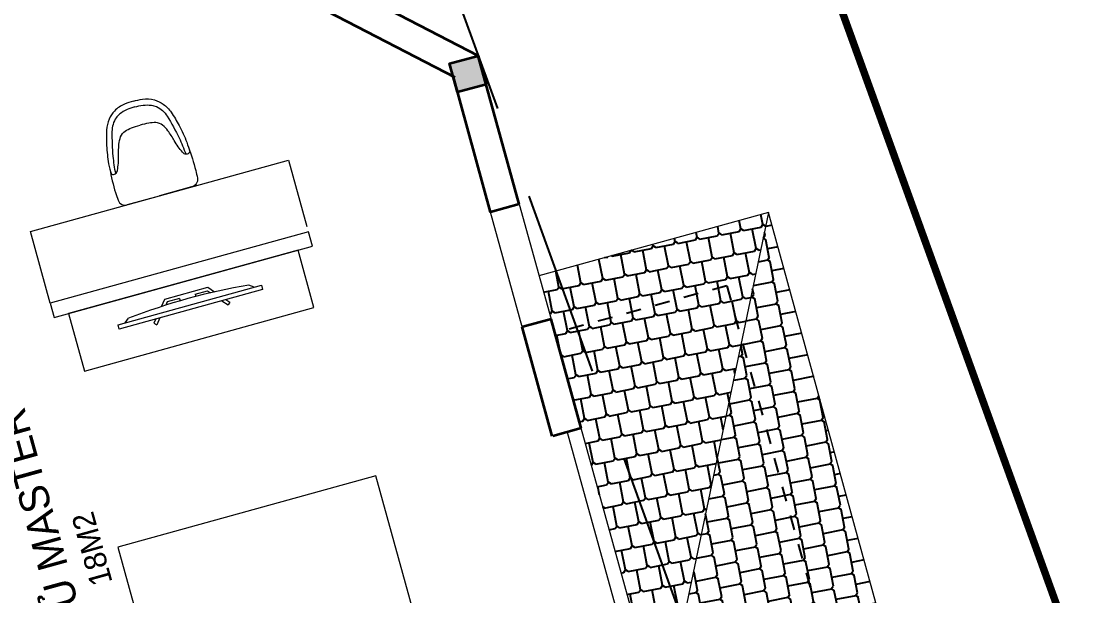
# Model space of a CAD drawing. Header units: metres. Extents: x 568332 to 569219, y 2065964 to 2066430.
# Drawn here: x 568553.8 to 568561.01, y 2066355.82 to 2066359.67 of the extents above; entities that cross this region are included whole.
import ezdxf

# ---------------------------------------------------------------- set-up
doc = ezdxf.new("R2010")
doc.units = ezdxf.units.M
doc.linetypes.add('HIDDEN', pattern=[0.375, 0.25, -0.125])
doc.layers.get('0').update_dxf_attribs({"linetype": 'CONTINUOUS'})
doc.layers.get('DEFPOINTS').update_dxf_attribs({"linetype": 'CONTINUOUS'})
for name, color, linetype, lineweight in [('-CONCRETE', 1, 'CONTINUOUS', 35), ('-DIM', 9, 'CONTINUOUS', 13), ('-DOOR', 137, 'CONTINUOUS', 9), ('-FURNITURE', 46, 'CONTINUOUS', 9), ('-LINE1', 7, 'CONTINUOUS', 18), ('-TEXT', 7, 'CONTINUOUS', 15), ('-WALL', 4, 'CONTINUOUS', 35), ('TEXT25', 2, 'CONTINUOUS', 13)]:
    doc.layers.add(name, color=color, linetype=linetype, lineweight=lineweight)
for name, color, linetype in [('-RANH GIOI LO DAT', 12, 'CONTINUOUS'), ('13. NET HATCH', 252, 'CONTINUOUS'), ('RANHGIOI', 2, 'HIDDEN')]:
    doc.layers.add(name, color=color, linetype=linetype)
doc.styles.add('T1', font='', dxfattribs={"height": 200})
doc.styles.add('vnavanth', font='', dxfattribs={"width": 0.8})
doc.styles.get('T1').set_extended_font_data('VNgeometric Light')
doc.styles.get('vnavanth').set_extended_font_data('.VnAvantH')

# ---------------------------------------------------------------- blocks, each defined once
blk = doc.blocks.new('A$C8a974c9c')
for p, q in [((1750.087982669494, 2957.416116623174), (1750.087982669657, 2642.58393779996)), ((1592.671893257969, 2800.000027211493), (1907.504072081182, 2800.000027211652)), ((1342.999452652235, 2500.000027214177), (1342.999452652119, 700.000027214177)), ((1750.087982669345, 242.5839378051005), (1750.087982669549, 557.4161166283138)), ((1592.67189325784, 400.0000272168018), (1907.504072081053, 400.0000272166017))]:
    blk.add_line(p, q)
for points in [[(1999.999452652235, 3100.000027209127), (1500.176512686827, 3100.000027209127), (1500.176512686827, 2500.000027214177), (1999.999452652235, 2500.000027214177)], [(1890.999452652235, 2360.000027214177), (1514.499452652235, 2360.000027214177), (1514.499452652148, 1642.500027214177), (1890.999452652148, 1642.500027214177)], [(1890.99945265209, 840.000027214177), (1514.49945265209, 840.000027214177), (1514.499452652148, 1557.500027214177), (1890.999452652148, 1557.500027214177)], [(1999.999452652119, 100.0000272192265), (1500.17651268671, 100.0000272192265), (1500.17651268671, 700.000027214177), (1999.999452652119, 700.000027214177)]]:
    blk.add_lwpolyline(points, close=True)
blk.add_lwpolyline([(1999.999452652235, 2500.000027214177), (-0.0005473477649502456, 2500.000027214177), (-0.0005473478813655674, 700.000027214177), (1999.999452652119, 700.000027214177), (1999.999452652235, 2500.000027214177)])
for centre, radius in [((1750.087982669561, 2800.000027211581), 157.4160894116067), ((1750.087982669561, 2800.000027211581), 82.41608941160666), ((1750.087982669432, 400.0000272166926), 157.4160894116067), ((1750.087982669432, 400.0000272166926), 82.41608941160666)]:
    blk.add_circle(centre, radius)
blk = doc.blocks.new('XR.MB.LM123$0$tvi 1')
blk.add_lwpolyline([(28.54445810673496, -2.291926648467779e-10), (28.54445810673496, -999.9999999999964), (-7.275957614183426e-12, -1000), (0, 0)], close=True)
for points in [[(28.54445810680045, -50.31958968611434), (52.37372755713295, -80.86315460130209)], [(-24.09820395050338, -235.5599978379832), (-39.09879504836863, -251.7939635238108)], [(0, -284.7849796677438), (-39.09879504836863, -251.7939635238108)], [(0, -255.9952397129928), (-24.09820395050338, -235.5599978379832)], [(69.66229681991535, -315.0836646851385), (111.1934016081432, -350.2927865858655), (111.193401608034, -649.712917566063), (69.68611289083492, -684.9110379843005)], [(89.09002233762294, -445.7449799550195), (89.09002233762294, -359.9578938602899), (70.91298945683957, -344.6203678706661)], [(89.09002233762294, -445.7449799550195), (73.49991829216015, -445.7449799550232)], [(89.09002233768115, -554.2550200447404), (89.09002233773936, -640.0421061392371), (70.91298945678864, -655.3796321293303)], [(89.09002233768115, -554.2550200447404), (73.49991829216015, -554.2550200447404)], [(0, -715.2150203320198), (-39.09879504836863, -748.2060364759491)], [(-24.09820395050338, -764.4400021620095), (-39.09879504836863, -748.2060364759491)], [(0, -744.004760287), (-24.09820395050338, -764.4400021620095)], [(28.54445810674224, -949.680410313882), (52.37372755713295, -919.1368453984578)]]:
    blk.add_lwpolyline(points)
blk.add_arc((-4025.16618952866, -499.9999999999964), 4099.025185406737, 354.1310878512652, 5.868912148527433)
blk = doc.blocks.new('A$C7D524948')
at = {"layer": '-FURNITURE'}
for points in [[(-1.862645149230957e-09, 824.9500000011176, 0.02374928999430728), (-77.15000000130385, 820, 0.1110396266945436), (-175.0999999996275, 786.1500000022352, 0.08516816991690027), (-234.9500000011176, 733.25, 0.08855014736123698), (-281.5499999988824, 649.3499999996275, 0.02790636319614463), (-315.9500000011176, 525.5999999996275, 0.02834164487538841), (-340.4000000022352, 372.8000000007451, 0.04711987010175965), (-341.0999999996275, 283.4000000003725, 0.5135274654112972), (-284.5500000007451, 299.9500000011176, 0.05957759956988055), (-242.5500000026077, 413.6500000003725, -0.03446512451505389), (-213.1500000003725, 507.4499999992549, -0.05927668371543007), (-182.7500000009313, 564.2999999988824, -0.1661460996977688), (-133.4500000011176, 600.4000000003725, -0.0525641271264061), (-75.80000000074506, 611.9500000011176, -0.02855401869774651), (-1.862645149230957e-09, 614.6500000003725, -3.543335205159532)], [(-1.862645149230957e-09, 824.9500000011176, -0.02374928999430728), (77.14999999850988, 820.0000000018626, -0.1110396266945436), (175.0999999986961, 786.1500000003725, -0.08516816991690027), (234.9499999992549, 733.25, -0.08855014736123698), (281.5499999988824, 649.3499999996275, -0.02790636319614463), (315.9500000011176, 525.5999999996275, -0.02834164487538841), (340.3999999985099, 372.8000000007451, -0.04711987010175965), (341.0999999996275, 283.4000000022352, -0.5135274654112972), (284.5500000007451, 299.9499999992549, -0.05957759956988055), (242.5499999988824, 413.6499999985099, 0.03446512451505389), (213.1499999994412, 507.4500000011176, 0.05927668371543007), (182.75, 564.3000000007451, 0.1661460996977688), (133.4499999983236, 600.4000000003725, 0.0525641271264061), (75.79999999888241, 611.9499999992549, 0.02855401869774651), (-1.862645149230957e-09, 614.6500000003725, 3.543335205159532)], [(-0.5500000007450581, 774.1500000003725, 0.1055837687742558), (-137.8000000007451, 751.3000000007451, 0.08397584501256396), (-176, 728.25, 0.1493020227225411), (-241.2000000011176, 626.1999999992549, 0.02490854660583826), (-289.25, 424.1500000003725, 0.02643887537121914), (-306.5679914960638, 278.4068524483591, -0.8863330528017872)], [(-0.5500000007450581, 774.1500000003725, -0.1055837687742558), (136.6999999992549, 751.3000000007451, -0.08397584501256396), (174.8999999985099, 728.2500000018626, -0.1493020227225411), (240.0999999986961, 626.1999999992549, -0.02490854660583826), (288.1499999975786, 424.1500000003725, -0.02643887537121914), (305.467991495505, 278.4068524483591, 0.8863330528017872)], [(-342.8562581948936, 328.1164919566363, 0.02267140514630937), (-350.039135296829, 124.5, 0.01212164544072816), (-345.6391352973878, 57.0500000026077, 0.4055082152921144), (-279.3891352973878, 0), (0, 0)], [(342.8562581939623, 328.1164919547737, -0.02267140514630937), (350.0391352958977, 124.5, -0.01212164544072816), (345.6391352955252, 57.05000000074506, -0.4055082152921144), (279.3891352964565, 0), (0, 0)]]:
    blk.add_lwpolyline(points, format="xyb", dxfattribs=at)
blk = doc.blocks.new('A$C5C575821')
at = {"layer": '-CONCRETE'}
h = blk.add_hatch(color=256, dxfattribs=at)
h.dxf.hatch_style = 1
h.paths.add_polyline_path([(-0.00237559899687767, 200.0000000000146), (-0.00237559899687767, 1.455191522836685e-11), (199.9976244010031, 1.455191522836685e-11), (199.9976244010031, 200.0000000000146)])
blk.add_lwpolyline([(-0.00237559899687767, 1.455191522836685e-11), (199.9976244010031, 1.455191522836685e-11), (199.9976244010031, 200.0000000000146), (-0.00237559899687767, 200.0000000000146)], close=True, dxfattribs=at)
blk = doc.blocks.new('M31-T3')
at = {"layer": '13. NET HATCH'}
h = blk.add_hatch(dxfattribs=at)
h.set_pattern_fill('MAIGO-12', color=256, scale=300, angle=-4.42525477613589)
h.set_pattern_definition([(355.5747452238641, (29151.1469492442, 16093.56138451595), (86.35018802819033, 143.7659383424884), [120, -30, 120, -30]), (85.5747452238641, (29137.34904416424, 16109.67404461303), (-63.2026378570765, 155.3397134280453), [135, -165]), (40.57474522386411, (29121.23638406716, 16095.87613953301), (86.35018802983315, 143.7659383452235), [21.213203436, -403.0508652]), (130.5747452238641, (29151.1469492442, 16093.56138451595), (-63.20263785827893, 155.3397134310006), [21.213203436, -403.0508652])])
h.paths.add_polyline_path([(197655.4625192586, -968839.2778757926), (196991.8264713555, -968496.9672980253), (196219.1185399211, -968098.3962751122), (195244.8229597874, -967595.8441849936), (195033.3218111358, -967481.9248599646), (195033.3218112024, -968681.7987425524)])
h.paths.add_polyline_path([(195033.3218112024, -968681.7987425524), (195033.3218112343, -969081.9453161719), (198134.1586224562, -969086.1944502889), (197655.4625192586, -968839.2778757926)])
h = blk.add_hatch(dxfattribs=at)
h.set_pattern_fill('MAIGO-12', color=256, scale=300, angle=265.5747452238641)
h.set_pattern_definition([(265.5747452238641, (29054.47098866169, 16010.77395403618), (143.7659383424884, -86.35018802819036), [120, -30, 120, -30]), (355.5747452238641, (29070.58364875879, 16024.57185911608), (155.3397134280453, 63.20263785707647), [135, -165]), (310.5747452238641, (29056.7857436788, 16040.68451921316), (143.7659383452235, -86.35018802983318), [21.213203436, -403.0508652]), (40.57474522386411, (29054.47098866169, 16010.77395403618), (155.3397134310006, 63.20263785827891), [21.213203436, -403.0508652])])
h.paths.add_polyline_path([(198136.3511300333, -967486.1959525049), (197834.4585891158, -967485.7822635646), (197736.3515055873, -967485.6478256108), (197595.2596581411, -968808.2245955534), (198134.1586224562, -969086.1944502889)])
h.paths.add_polyline_path([(197736.3515055873, -967485.6478256108), (197443.3829388043, -967485.2463653572), (195033.3218111358, -967483.7895139168), (196816.7200072914, -968406.6455093371), (197595.2596581411, -968808.2245955534)])
at = {"layer": '-DOOR'}
blk.add_lwpolyline([(197834.732652563, -967285.7824513416), (198634.731901455, -967286.8787051301), (198634.4578380079, -967486.8785173526), (197834.4585891158, -967486.7496284377)], close=True, dxfattribs=at)
for points in [[(197073.3830216104, -967389.1721311959), (195673.3830216103, -967389.1721311959)], [(195673.3830216104, -967486.7669863844), (197073.3830216104, -967486.7669863844)]]:
    blk.add_lwpolyline(points, dxfattribs=at)
at = {"layer": '-FURNITURE'}
for points in [[(198833.1576334022, -964272.4441216304), (198733.1576335405, -964272.4441216304), (198733.1576335405, -966072.4441216479), (198833.1576334022, -966072.4441216479)], [(198333.1570404777, -964372.4441217179), (198333.1570409858, -965972.4441217179), (198733.1576339421, -965972.4441216479), (198733.157633434, -964372.4441216479)]]:
    blk.add_lwpolyline(points, close=True, dxfattribs=at)
blk.add_lwpolyline([(198833.1576334022, -964272.4441216304), (199333.1576334022, -964272.4441216304), (199333.1576334022, -966072.4441216479), (198870.8662179704, -966072.4441216479)], dxfattribs=at)
at = {"layer": '-LINE1'}
for p, q in [((198134.1586224562, -969086.1944502889), (198136.3511300333, -967486.1959525051)), ((195033.3218112343, -969081.9928743476), (198134.1586224562, -969086.1944502889))]:
    blk.add_line(p, q, dxfattribs=at)
blk.add_lwpolyline([(198134.1586224562, -969086.1944502889), (195033.3218112317, -967486.7496284377)], dxfattribs=at)
at = {"layer": '-RANH GIOI LO DAT', "linetype": 'HIDDEN', "ltscale": 10, "const_width": 50}
blk.add_lwpolyline([(201048.2276158333, -969786.8243229389), (206033.3218114376, -964401.0318200588), (206033.3218111992, -950364.1539571285), (195033.3218111992, -950364.1539568901), (195033.3218111992, -970252.3131330013)], close=True, dxfattribs=at)
at = {"layer": '-WALL'}
for p, q in [((199569.9580927566, -967299.726527892), (200226.0905458294, -966590.8546173293)), ((199669.3736204613, -967486.7496284377), (200372.8664635218, -966726.7105335994)), ((197073.3830216104, -967486.7496284377), (197073.3830216104, -967289.1720373073)), ((197073.3890960531, -967284.7391681642), (197834.7387270057, -967285.7824596653)), ((197073.3830216104, -967486.7496284377), (197834.4633379709, -967486.7496292028)), ((198634.4578380078, -967486.7496284377), (199669.3759960603, -967486.7496284377))]:
    blk.add_line(p, q, dxfattribs=at)
for points in [[(197834.4633379709, -967486.7496292028), (197834.732652563, -967290.2153288086)], [(198634.4578380078, -967486.8785173529), (198634.7319014549, -967286.8787051298), (199584.6848884373, -967288.1804433034)]]:
    blk.add_lwpolyline(points, dxfattribs=at)
at = {"layer": 'DEFPOINTS', "linetype": 'HIDDEN', "ltscale": 5}
for p, q in [((197734.7071249045, -968685.6466989487), (197736.3515055873, -967485.6478256108)), ((195033.3218112027, -968685.6466991637), (197734.7071249045, -968685.6466989487))]:
    blk.add_line(p, q, dxfattribs=at)
at = {"layer": '-FURNITURE', "rotation": 180}
blk.add_blockref('A$C8a974c9c', (197133.3212638204, -963572.4440945038), dxfattribs=at)
at = {"layer": '-FURNITURE', "extrusion": (0, 0, -1), "xscale": -1, "rotation": 0.003689722414401686}
blk.add_blockref('XR.MB.LM123$0$tvi 1', (-198542.9142161725, -964672.4341099614), dxfattribs=at)
at = {"layer": '-FURNITURE', "xscale": 0.8, "yscale": 0.8, "zscale": 0.8, "rotation": 269.9999999999969}
blk.add_blockref('A$C7D524948', (199333.1576334022, -965172.444121639), dxfattribs=at)
at = {"layer": '-WALL', "xscale": -1}
blk.add_blockref('A$C5C575821', (199669.3736204613, -967486.7496284377), dxfattribs=at)
at = {"layer": '-TEXT', "color": 2, "style": 'vnavanth'}
blk.add_text('p.ngñ MASTER', height=199.9591899200177, dxfattribs=at).set_placement((196183.126433843, -963919.0497694928))
at = {"layer": 'TEXT25', "style": 'T1'}
blk.add_text('18M2', height=150, rotation=1.005123984043621e-08, dxfattribs=at).set_placement((196916.4922230792, -964177.8019992777))

msp = doc.modelspace()

# ---------------------------------------------------------------- block references
at = {"layer": '-DIM', "xscale": 0.001, "yscale": 0.001, "zscale": 0.001, "rotation": 105.4590240828616}
msp.add_blockref('M31-T3', (567677.6031633979, 2065909.114635424), dxfattribs=at)

# ---------------------------------------------------------------- next in the draw order: linework, layer by layer
at = {"layer": 'RANHGIOI', "color": 12, "ltscale": 5}
msp.add_line((568554.6560912213, 2066365.553030337), (568569.7221697366, 2066323.89450819), dxfattribs=at)

doc.saveas('drawing.dxf')
